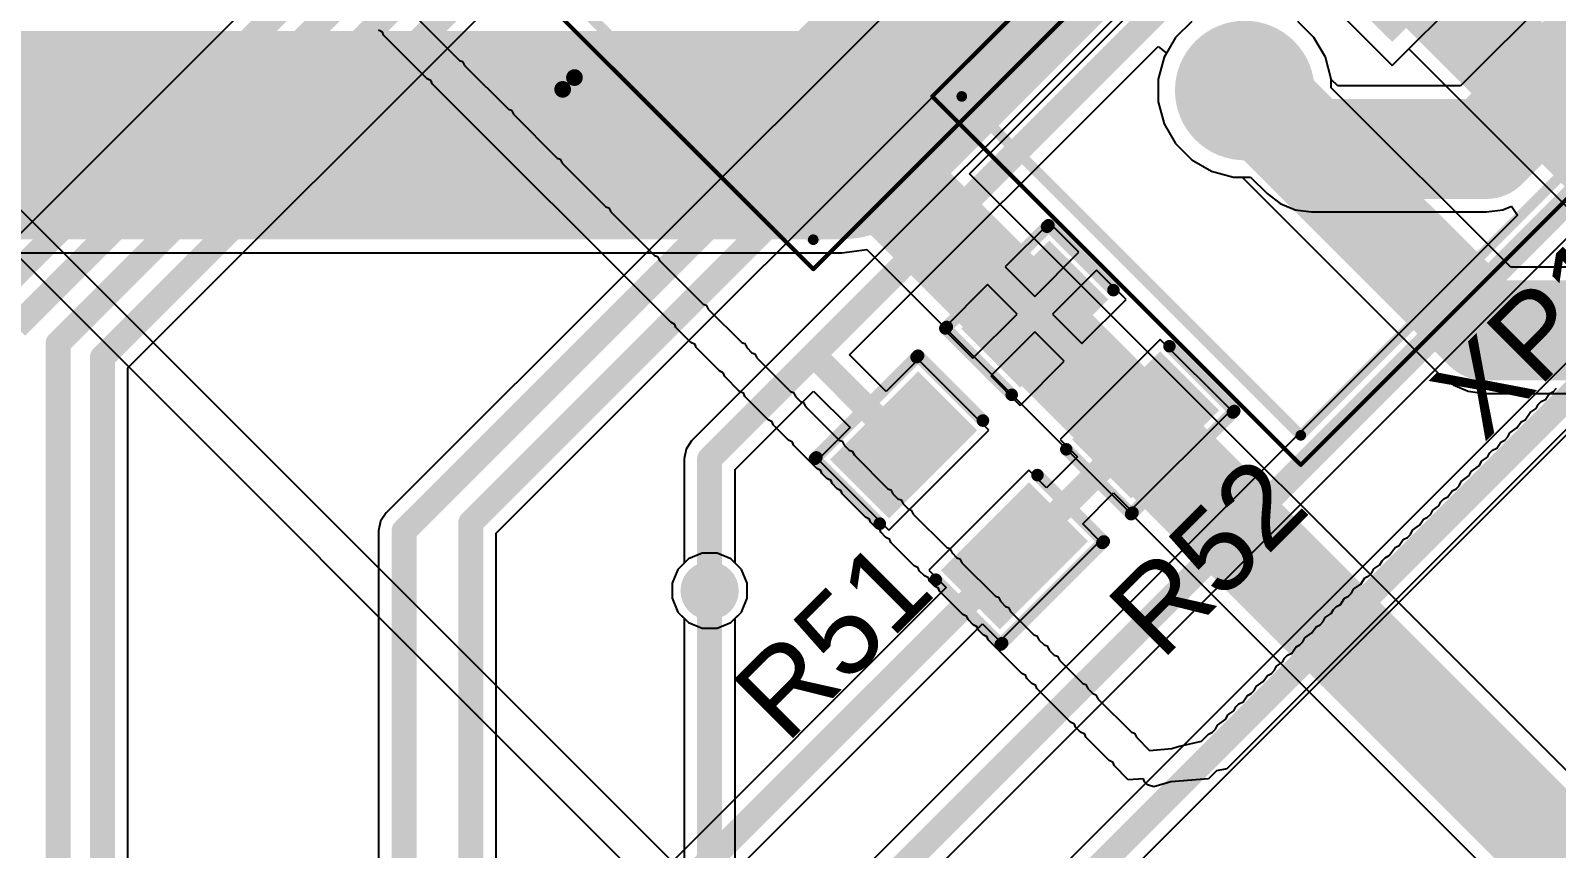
# Model space of a CAD drawing. Header units: millimetres. Extents: x 95 to 305, y 96 to 295.
# Drawn here: x 207.44 to 225.74, y 160.01 to 169.82 of the extents above; entities that cross this region are included whole.
import ezdxf

# ---------------------------------------------------------------- set-up
doc = ezdxf.new("R2010")
doc.units = ezdxf.units.MM
for name, color, linetype in [('BottomLayer', 5, 'Continuous'), ('BottomOverlay', 54, 'Continuous'), ('BottomSolder', 6, 'Continuous'), ('Mechanical13', 56, 'Continuous'), ('Mechanical15', 56, 'Continuous'), ('MultiLayer', 9, 'Continuous'), ('PadHoleLayer', 156, 'Continuous'), ('TopLayer', 1, 'Continuous'), ('TopOverlay', 2, 'Continuous'), ('TopPaste', 8, 'Continuous'), ('TopSolder', 216, 'Continuous'), ('ViaHoleLayer', 16, 'Continuous')]:
    doc.layers.add(name, color=color, linetype=linetype)
doc.styles.add('Arial', font='arial.ttf', dxfattribs={"height": 0.2})

# ---------------------------------------------------------------- blocks, each defined once
blk = doc.blocks.new('RES0805_30')
at = {"layer": 'TopLayer'}
for points in [[(-1.388, 0.678), (-0.488, 0.678), (-0.488, -0.719), (-1.388, -0.719)], [(0.492, 0.678), (1.392, 0.678), (1.392, -0.719), (0.492, -0.719)]]:
    blk.add_hatch(color=1, dxfattribs=at).paths.add_polyline_path(points)
at = {"layer": 'TopPaste'}
for points in [[(-1.388, 0.678), (-0.488, 0.678), (-0.488, -0.719), (-1.388, -0.719)], [(0.492, 0.678), (1.392, 0.678), (1.392, -0.719), (0.492, -0.719)]]:
    blk.add_hatch(color=8, dxfattribs=at).paths.add_polyline_path(points)
at = {"layer": 'TopSolder'}
for points in [[(-1.438, 0.728), (-0.438, 0.728), (-0.438, -0.769), (-1.438, -0.769)], [(0.442, 0.728), (1.442, 0.728), (1.442, -0.769), (0.442, -0.769)]]:
    blk.add_hatch(color=216, dxfattribs=at).paths.add_polyline_path(points)
at = {"layer": 'TopOverlay', "const_width": 0.15}
for points in [[(-0.475, 0.85), (-1.575, 0.85)], [(1.575, 0.85), (0.475, 0.85)], [(-1.575, 0.825), (-1.575, -0.875)], [(1.575, 0.825), (1.575, -0.875)], [(-0.45, -0.9), (-1.575, -0.9)], [(1.575, -0.9), (0.475, -0.9)]]:
    blk.add_lwpolyline(points, dxfattribs=at)
at = {"layer": 'TopOverlay', "const_width": 0.075}
for points in [[(-1.613, 0.85, 1), (-1.538, 0.85, 1)], [(-0.513, 0.85, 1), (-0.437, 0.85, 1)], [(0.437, 0.85, 1), (0.513, 0.85, 1)], [(1.538, 0.85, 1), (1.613, 0.85, 1)], [(-1.613, 0.825, 1), (-1.538, 0.825, 1)], [(1.538, 0.825, 1), (1.613, 0.825, 1)], [(-1.613, -0.875, 1), (-1.538, -0.875, 1)], [(-1.613, -0.9, 1), (-1.538, -0.9, 1)], [(-0.487, -0.9, 1), (-0.412, -0.9, 1)], [(0.437, -0.9, 1), (0.513, -0.9, 1)], [(1.538, -0.875, 1), (1.613, -0.875, 1)], [(1.538, -0.9, 1), (1.613, -0.9, 1)]]:
    blk.add_lwpolyline(points, format="xyb", close=True, dxfattribs=at)
blk = doc.blocks.new('JST_XH_2_35')
at = {"layer": 'BottomLayer'}
blk.add_hatch(color=5, dxfattribs=at).paths.add_polyline_path([(-2.038, 0.263), (-0.463, 0.263), (-0.463, -1.313), (-2.038, -1.313)])
h = blk.add_hatch(color=5, dxfattribs=at)
edge = h.paths.add_edge_path()
edge.add_arc((1.25, -0.525), 0.787, 0, 360)
at = {"layer": 'BottomSolder'}
blk.add_hatch(color=6, dxfattribs=at).paths.add_polyline_path([(-2.088, 0.313), (-0.413, 0.313), (-0.413, -1.363), (-2.088, -1.363)])
h = blk.add_hatch(color=6, dxfattribs=at)
edge = h.paths.add_edge_path()
edge.add_arc((1.25, -0.525), 0.837, 0, 360)
at = {"layer": 'MultiLayer'}
h = blk.add_hatch(color=9, dxfattribs=at)
edge = h.paths.add_edge_path()
edge.add_arc((1.25, -0.525), 0.787, 0, 360)
at = {"layer": 'PadHoleLayer'}
h = blk.add_hatch(color=156, dxfattribs=at)
edge = h.paths.add_edge_path()
edge.add_arc((-1.25, -0.525), 0.525, 0, 360)
h = blk.add_hatch(color=156, dxfattribs=at)
edge = h.paths.add_edge_path()
edge.add_arc((1.25, -0.525), 0.525, 0, 360)
at = {"layer": 'TopLayer'}
blk.add_hatch(color=1, dxfattribs=at).paths.add_polyline_path([(-2.038, 0.263), (-0.463, 0.263), (-0.463, -1.313), (-2.038, -1.313)])
h = blk.add_hatch(color=1, dxfattribs=at)
edge = h.paths.add_edge_path()
edge.add_arc((1.25, -0.525), 0.787, 0, 360)
at = {"layer": 'TopSolder'}
blk.add_hatch(color=216, dxfattribs=at).paths.add_polyline_path([(-2.088, 0.313), (-0.413, 0.313), (-0.413, -1.363), (-2.088, -1.363)])
h = blk.add_hatch(color=216, dxfattribs=at)
edge = h.paths.add_edge_path()
edge.add_arc((1.25, -0.525), 0.837, 0, 360)
at = {"layer": 'Mechanical13', "const_width": 0.127}
for points in [[(-3.7, -2.875), (-3.7, 2.875)], [(3.7, 2.875), (-3.7, 2.875)], [(3.7, -2.875), (3.7, 2.875)], [(3.7, -2.875), (-3.7, -2.875)]]:
    blk.add_lwpolyline(points, dxfattribs=at)
at = {"layer": 'Mechanical13'}
for points, const_width in [([(-3.732, 2.875, 1), (-3.668, 2.875, 1)], 0.0635), ([(-3.732, 2.875, 1), (-3.668, 2.875, 1)], 0.0635), ([(3.668, 2.875, 1), (3.732, 2.875, 1)], 0.0635), ([(3.668, 2.875, 1), (3.732, 2.875, 1)], 0.0635), ([(-4.35, -0.525, 1), (-4.55, -0.525, 1)], 0.2), ([(-4.6, -0.525, 1), (-4.5, -0.525, 1)], 0.1), ([(-4.4, -0.525, 1), (-4.3, -0.525, 1)], 0.1), ([(-3.732, -2.875, 1), (-3.668, -2.875, 1)], 0.0635), ([(-3.732, -2.875, 1), (-3.668, -2.875, 1)], 0.0635), ([(3.668, -2.875, 1), (3.732, -2.875, 1)], 0.0635), ([(3.668, -2.875, 1), (3.732, -2.875, 1)], 0.0635)]:
    blk.add_lwpolyline(points, format="xyb", close=True, dxfattribs=dict(at, const_width=const_width))
at = {"layer": 'Mechanical15', "const_width": 0.05}
for points in [[(-3.95, -3.125), (-3.95, 3.125)], [(3.95, 3.125), (-3.95, 3.125)], [(3.95, -3.125), (3.95, 3.125)], [(3.95, -3.125), (-3.95, -3.125)]]:
    blk.add_lwpolyline(points, dxfattribs=at)
at = {"layer": 'Mechanical15', "const_width": 0.025}
for points in [[(-3.963, 3.125, 1), (-3.938, 3.125, 1)], [(-3.963, 3.125, 1), (-3.938, 3.125, 1)], [(3.937, 3.125, 1), (3.962, 3.125, 1)], [(3.937, 3.125, 1), (3.962, 3.125, 1)], [(-3.963, -3.125, 1), (-3.938, -3.125, 1)], [(-3.963, -3.125, 1), (-3.938, -3.125, 1)], [(3.937, -3.125, 1), (3.962, -3.125, 1)], [(3.937, -3.125, 1), (3.962, -3.125, 1)]]:
    blk.add_lwpolyline(points, format="xyb", close=True, dxfattribs=at)
at = {"layer": 'TopOverlay', "const_width": 0.127}
for points in [[(-3.7, -2.875), (-3.7, 2.875)], [(3.7, 2.875), (-3.7, 2.875)], [(3.7, -2.875), (3.7, 2.875)], [(3.7, -2.875), (-3.7, -2.875)]]:
    blk.add_lwpolyline(points, dxfattribs=at)
at = {"layer": 'TopOverlay'}
for points, const_width in [([(-3.732, 2.875, 1), (-3.668, 2.875, 1)], 0.0635), ([(-3.732, 2.875, 1), (-3.668, 2.875, 1)], 0.0635), ([(3.668, 2.875, 1), (3.732, 2.875, 1)], 0.0635), ([(3.668, 2.875, 1), (3.732, 2.875, 1)], 0.0635), ([(-4.35, -0.525, 1), (-4.55, -0.525, 1)], 0.2), ([(-4.6, -0.525, 1), (-4.5, -0.525, 1)], 0.1), ([(-4.4, -0.525, 1), (-4.3, -0.525, 1)], 0.1), ([(-3.732, -2.875, 1), (-3.668, -2.875, 1)], 0.0635), ([(-3.732, -2.875, 1), (-3.668, -2.875, 1)], 0.0635), ([(3.668, -2.875, 1), (3.732, -2.875, 1)], 0.0635), ([(3.668, -2.875, 1), (3.732, -2.875, 1)], 0.0635)]:
    blk.add_lwpolyline(points, format="xyb", close=True, dxfattribs=dict(at, const_width=const_width))
blk = doc.blocks.new('JST_XH_8_B_49')
at = {"layer": 'BottomOverlay', "const_width": 0.127}
for points in [[(-11.2, 2.367), (-11.2, -3.383)], [(-11.2, -3.383), (11.2, -3.383)]]:
    blk.add_lwpolyline(points, dxfattribs=at)
at = {"layer": 'BottomOverlay'}
for points, const_width in [([(-11.85, 0.017, 1), (-12.05, 0.017, 1)], 0.2), ([(-12.1, 0.017, 1), (-12, 0.017, 1)], 0.1), ([(-11.9, 0.017, 1), (-11.8, 0.017, 1)], 0.1), ([(-11.232, -3.383, 1), (-11.168, -3.383, 1)], 0.0635), ([(-11.232, -3.383, 1), (-11.168, -3.383, 1)], 0.0635)]:
    blk.add_lwpolyline(points, format="xyb", close=True, dxfattribs=dict(at, const_width=const_width))
at = {"layer": 'Mechanical13', "const_width": 0.127}
for points in [[(-11.2, 2.367), (-11.2, -3.383)], [(-11.2, -3.383), (11.2, -3.383)]]:
    blk.add_lwpolyline(points, dxfattribs=at)
at = {"layer": 'Mechanical13'}
for points, const_width in [([(-11.85, 0.017, 1), (-12.05, 0.017, 1)], 0.2), ([(-12.1, 0.017, 1), (-12, 0.017, 1)], 0.1), ([(-11.9, 0.017, 1), (-11.8, 0.017, 1)], 0.1), ([(-11.232, -3.383, 1), (-11.168, -3.383, 1)], 0.0635), ([(-11.232, -3.383, 1), (-11.168, -3.383, 1)], 0.0635)]:
    blk.add_lwpolyline(points, format="xyb", close=True, dxfattribs=dict(at, const_width=const_width))
at = {"layer": 'Mechanical15', "const_width": 0.05}
for points in [[(-11.45, 2.617), (-11.45, -3.633)], [(-11.45, -3.633), (11.45, -3.633)]]:
    blk.add_lwpolyline(points, dxfattribs=at)
at = {"layer": 'Mechanical15', "const_width": 0.025}
blk.add_lwpolyline([(-11.462, -3.633, 1), (-11.438, -3.633, 1)], format="xyb", close=True, dxfattribs=at)
blk.add_lwpolyline([(-11.462, -3.633, 1), (-11.438, -3.633, 1)], format="xyb", close=True, dxfattribs=at)
blk = doc.blocks.new('RES0805_96')
at = {"layer": 'TopLayer'}
for points in [[(-1.388, 0.678), (-0.488, 0.678), (-0.488, -0.719), (-1.388, -0.719)], [(0.492, 0.678), (1.392, 0.678), (1.392, -0.719), (0.492, -0.719)]]:
    blk.add_hatch(color=1, dxfattribs=at).paths.add_polyline_path(points)
at = {"layer": 'TopPaste'}
for points in [[(-1.388, 0.678), (-0.488, 0.678), (-0.488, -0.719), (-1.388, -0.719)], [(0.492, 0.678), (1.392, 0.678), (1.392, -0.719), (0.492, -0.719)]]:
    blk.add_hatch(color=8, dxfattribs=at).paths.add_polyline_path(points)
at = {"layer": 'TopSolder'}
for points in [[(-1.438, 0.728), (-0.438, 0.728), (-0.438, -0.769), (-1.438, -0.769)], [(0.442, 0.728), (1.442, 0.728), (1.442, -0.769), (0.442, -0.769)]]:
    blk.add_hatch(color=216, dxfattribs=at).paths.add_polyline_path(points)
at = {"layer": 'TopOverlay', "const_width": 0.15}
for points in [[(-1.575, 0.85), (-0.475, 0.85)], [(0.475, 0.85), (1.575, 0.85)], [(-1.575, -0.875), (-1.575, 0.825)], [(1.575, -0.875), (1.575, 0.825)], [(-1.575, -0.9), (-0.45, -0.9)], [(0.475, -0.9), (1.575, -0.9)]]:
    blk.add_lwpolyline(points, dxfattribs=at)
at = {"layer": 'TopOverlay', "const_width": 0.075}
for points in [[(-1.613, 0.85, 1), (-1.538, 0.85, 1)], [(-0.512, 0.85, 1), (-0.437, 0.85, 1)], [(0.438, 0.85, 1), (0.513, 0.85, 1)], [(1.538, 0.85, 1), (1.613, 0.85, 1)], [(-1.613, 0.825, 1), (-1.538, 0.825, 1)], [(1.538, 0.825, 1), (1.613, 0.825, 1)], [(-1.613, -0.875, 1), (-1.538, -0.875, 1)], [(-1.613, -0.9, 1), (-1.538, -0.9, 1)], [(-0.487, -0.9, 1), (-0.412, -0.9, 1)], [(0.438, -0.9, 1), (0.513, -0.9, 1)], [(1.538, -0.875, 1), (1.613, -0.875, 1)], [(1.538, -0.9, 1), (1.613, -0.9, 1)]]:
    blk.add_lwpolyline(points, format="xyb", close=True, dxfattribs=at)

msp = doc.modelspace()

# ---------------------------------------------------------------- hatches: boundary and pattern name
at = {"layer": 'BottomLayer'}
h = msp.add_hatch(color=5, dxfattribs=at)
edge = h.paths.add_edge_path()
edge.add_arc((215.582, 163.1), 0.3, 0, 360)
at = {"layer": 'BottomSolder'}
h = msp.add_hatch(color=6, dxfattribs=at)
edge = h.paths.add_edge_path()
edge.add_arc((215.582, 163.1), 0.35, 0, 360)
at = {"layer": 'TopLayer'}
h = msp.add_hatch(color=1, dxfattribs=at)
edge = h.paths.add_edge_path()
edge.add_arc((215.582, 163.1), 0.3, 0, 360)
at = {"layer": 'TopSolder'}
h = msp.add_hatch(color=216, dxfattribs=at)
edge = h.paths.add_edge_path()
edge.add_arc((215.582, 163.1), 0.35, 0, 360)
at = {"layer": 'ViaHoleLayer'}
h = msp.add_hatch(color=16, dxfattribs=at)
edge = h.paths.add_edge_path()
edge.add_arc((215.582, 163.1), 0.15, 0, 360)

# ---------------------------------------------------------------- linework, layer by layer
at = {"layer": 'BottomLayer'}
for p, q in [((218.699, 168.102), (231.898, 181.302)), ((222.301, 170.868), (223.768, 169.401)), ((221.363, 169.93), (221.17, 169.737)), ((222.83, 169.737), (222.637, 169.93)), ((221.17, 169.737), (221.033, 169.5)), ((222.967, 169.5), (222.83, 169.737)), ((221.033, 169.5), (220.963, 169.237)), ((223.037, 169.237), (222.967, 169.5)), ((223.768, 169.401), (223.966, 169.599)), ((223.966, 169.599), (226.458, 167.107)), ((220.963, 169.237), (220.963, 168.963)), ((223.037, 169.132), (223.037, 169.237)), ((225.189, 166.98), (223.037, 169.132)), ((220.963, 168.963), (221.033, 168.7)), ((221.033, 168.7), (221.17, 168.463)), ((221.17, 168.463), (221.363, 168.27)), ((221.363, 168.27), (221.6, 168.133)), ((227.992, 158.81), (218.699, 168.102)), ((221.6, 168.133), (221.863, 168.063)), ((221.863, 168.063), (221.968, 168.063)), ((221.968, 168.063), (224.341, 165.689)), ((201.387, 167.154), (217.166, 167.154)), ((217.166, 167.154), (217.468, 167.194)), ((217.468, 167.194), (227.144, 157.518)), ((226.433, 166.98), (225.189, 166.98)), ((224.341, 165.689), (224.341, 165.689)), ((224.341, 165.689), (224.498, 165.569)), ((224.498, 165.569), (224.68, 165.493)), ((224.68, 165.493), (224.876, 165.468)), ((224.876, 165.468), (233.14, 165.468)), ((215.327, 163.482), (215.2, 163.355)), ((215.492, 163.55), (215.327, 163.482)), ((215.671, 163.55), (215.492, 163.55)), ((215.836, 163.482), (215.671, 163.55)), ((215.963, 163.355), (215.836, 163.482)), ((215.2, 163.355), (215.132, 163.19)), ((216.032, 163.19), (215.963, 163.355)), ((215.132, 163.19), (215.132, 163.011)), ((216.032, 163.011), (216.032, 163.19)), ((215.132, 163.011), (215.2, 162.845)), ((215.963, 162.845), (216.032, 163.011)), ((215.2, 162.845), (215.276, 162.77)), ((215.276, 162.77), (215.276, 158.203)), ((215.887, 162.77), (215.963, 162.845)), ((215.887, 150.382), (215.887, 162.77))]:
    msp.add_line(p, q, dxfattribs=at)
for points, const_width in [([(217.166, 168.566), (230.9, 182.3)], 2.5), ([(223.768, 170.868), (227.007, 167.628)], 1.2), ([(188.866, 168.566), (217.166, 168.566)], 2.5), ([(222, 169.1), (224.876, 166.224)], 1.2), ([(217.166, 168.566), (227.679, 158.053)], 1.2), ([(224.876, 166.224), (233.454, 166.224)], 1.2), ([(215.582, 150.382), (215.582, 163.1)], 0.3)]:
    msp.add_lwpolyline(points, dxfattribs=dict(at, const_width=const_width))
for points, const_width in [([(216.541, 168.566, 1), (217.791, 168.566, 1)], 1.25), ([(216.541, 168.566, 1), (217.791, 168.566, 1)], 1.25), ([(221.7, 169.1, 1), (222.3, 169.1, 1)], 0.6), ([(216.866, 168.566, 1), (217.466, 168.566, 1)], 0.6), ([(224.576, 166.224, 1), (225.176, 166.224, 1)], 0.6), ([(224.576, 166.224, 1), (225.176, 166.224, 1)], 0.6), ([(215.507, 163.1, 1), (215.657, 163.1, 1)], 0.15)]:
    msp.add_lwpolyline(points, format="xyb", close=True, dxfattribs=dict(at, const_width=const_width))
at = {"layer": 'BottomOverlay'}
for p, q in [((238.274, 177.455), (221.784, 160.965)), ((201.485, 173.5), (217.914, 157.071)), ((217.634, 156.767), (201.314, 173.086)), ((212.06, 169.983), (212.584, 169.46)), ((211.659, 169.8), (211.61, 169.825)), ((211.671, 169.764), (211.659, 169.8)), ((212.194, 169.241), (211.671, 169.764)), ((212.584, 169.46), (212.62, 169.447)), ((212.62, 169.447), (212.644, 169.399)), ((212.644, 169.399), (213.168, 168.875)), ((212.243, 169.216), (212.194, 169.241)), ((212.255, 169.18), (212.243, 169.216)), ((215.115, 166.32), (212.255, 169.18)), ((213.168, 168.875), (213.204, 168.863)), ((213.204, 168.863), (213.229, 168.815)), ((213.229, 168.815), (213.752, 168.291)), ((213.752, 168.291), (213.788, 168.279)), ((213.788, 168.279), (213.813, 168.23)), ((213.813, 168.23), (214.336, 167.707)), ((214.336, 167.707), (214.372, 167.695)), ((214.372, 167.695), (214.397, 167.646)), ((214.397, 167.646), (214.92, 167.123)), ((214.92, 167.123), (214.957, 167.111)), ((214.957, 167.111), (214.981, 167.062)), ((214.981, 167.062), (215.504, 166.539)), ((215.504, 166.539), (215.541, 166.527)), ((215.541, 166.527), (215.565, 166.478)), ((215.565, 166.478), (215.967, 166.076)), ((215.164, 166.295), (215.115, 166.32)), ((215.176, 166.259), (215.164, 166.295)), ((215.358, 166.076), (215.176, 166.259)), ((215.407, 166.052), (215.358, 166.076)), ((215.419, 166.016), (215.407, 166.052)), ((215.699, 165.736), (215.419, 166.016)), ((215.967, 166.076), (216.003, 166.064)), ((216.003, 166.064), (216.028, 166.016)), ((216.028, 166.016), (216.088, 165.955)), ((216.088, 165.955), (216.125, 165.943)), ((216.125, 165.943), (216.149, 165.894)), ((216.149, 165.894), (216.551, 165.492)), ((215.748, 165.711), (215.699, 165.736)), ((215.76, 165.675), (215.748, 165.711)), ((215.942, 165.492), (215.76, 165.675)), ((215.991, 165.468), (215.942, 165.492)), ((216.003, 165.431), (215.991, 165.468)), ((216.551, 165.492), (216.587, 165.48)), ((216.587, 165.48), (216.612, 165.431)), ((225.605, 165.395), (225.654, 165.468)), ((225.654, 165.468), (225.703, 165.492)), ((225.703, 165.492), (225.739, 165.529)), ((216.283, 165.151), (216.003, 165.431)), ((216.612, 165.431), (216.673, 165.371)), ((216.673, 165.371), (216.709, 165.358)), ((216.709, 165.358), (216.733, 165.31)), ((216.733, 165.31), (217.135, 164.908)), ((225.423, 165.237), (225.496, 165.285)), ((225.496, 165.285), (225.52, 165.334)), ((225.52, 165.334), (225.556, 165.371)), ((225.556, 165.371), (225.605, 165.395)), ((216.332, 165.127), (216.283, 165.151)), ((216.344, 165.091), (216.332, 165.127)), ((216.527, 164.908), (216.344, 165.091)), ((225.264, 165.054), (225.313, 165.127)), ((225.313, 165.127), (225.362, 165.151)), ((225.362, 165.151), (225.423, 165.237)), ((216.575, 164.884), (216.527, 164.908)), ((217.135, 164.908), (217.172, 164.896)), ((217.172, 164.896), (217.196, 164.847)), ((225.07, 164.884), (225.118, 164.908)), ((225.118, 164.908), (225.155, 164.945)), ((225.155, 164.945), (225.179, 164.993)), ((225.179, 164.993), (225.264, 165.054)), ((216.587, 164.847), (216.575, 164.884)), ((216.867, 164.567), (216.587, 164.847)), ((217.196, 164.847), (217.257, 164.786)), ((217.257, 164.786), (217.293, 164.774)), ((217.293, 164.774), (217.318, 164.726)), ((217.318, 164.726), (217.719, 164.324)), ((224.911, 164.701), (224.936, 164.75)), ((224.936, 164.75), (224.972, 164.786)), ((224.972, 164.786), (225.021, 164.811)), ((225.021, 164.811), (225.07, 164.884)), ((216.916, 164.543), (216.867, 164.567)), ((216.928, 164.506), (216.916, 164.543)), ((224.692, 164.482), (224.717, 164.531)), ((224.717, 164.531), (224.814, 164.604)), ((224.814, 164.604), (224.838, 164.653)), ((224.838, 164.653), (224.911, 164.701)), ((216.989, 164.446), (216.928, 164.506)), ((217.038, 164.421), (216.989, 164.446)), ((217.05, 164.385), (217.038, 164.421)), ((217.111, 164.324), (217.05, 164.385)), ((224.534, 164.324), (224.571, 164.36)), ((224.571, 164.36), (224.595, 164.409)), ((224.595, 164.409), (224.692, 164.482)), ((217.159, 164.3), (217.111, 164.324)), ((217.172, 164.263), (217.159, 164.3)), ((217.451, 163.983), (217.172, 164.263)), ((217.719, 164.324), (217.756, 164.312)), ((217.756, 164.312), (217.78, 164.263)), ((217.78, 164.263), (217.841, 164.202)), ((217.841, 164.202), (217.877, 164.19)), ((217.877, 164.19), (217.902, 164.141)), ((224.327, 164.117), (224.352, 164.166)), ((224.352, 164.166), (224.388, 164.202)), ((224.388, 164.202), (224.437, 164.227)), ((224.437, 164.227), (224.486, 164.3)), ((224.486, 164.3), (224.534, 164.324)), ((217.5, 163.959), (217.451, 163.983)), ((217.902, 164.141), (217.963, 164.081)), ((217.963, 164.081), (217.999, 164.068)), ((217.999, 164.068), (218.023, 164.02)), ((218.023, 164.02), (218.425, 163.618)), ((224.145, 163.959), (224.193, 163.983)), ((224.193, 163.983), (224.23, 164.02)), ((224.23, 164.02), (224.254, 164.068)), ((224.254, 164.068), (224.327, 164.117)), ((217.512, 163.922), (217.5, 163.959)), ((217.573, 163.861), (217.512, 163.922)), ((217.622, 163.837), (217.573, 163.861)), ((217.634, 163.801), (217.622, 163.837)), ((217.695, 163.74), (217.634, 163.801)), ((223.987, 163.776), (224.011, 163.825)), ((224.011, 163.825), (224.096, 163.886)), ((224.096, 163.886), (224.145, 163.959)), ((217.744, 163.715), (217.695, 163.74)), ((217.756, 163.679), (217.744, 163.715)), ((218.036, 163.399), (217.756, 163.679)), ((218.425, 163.618), (218.462, 163.606)), ((223.731, 163.521), (223.804, 163.618)), ((223.804, 163.618), (223.853, 163.642)), ((223.853, 163.642), (223.901, 163.715)), ((223.901, 163.715), (223.95, 163.74)), ((223.95, 163.74), (223.987, 163.776)), ((218.462, 163.606), (218.486, 163.557)), ((218.486, 163.557), (218.547, 163.496)), ((218.547, 163.496), (218.583, 163.484)), ((218.583, 163.484), (218.608, 163.436)), ((218.608, 163.436), (219.009, 163.034)), ((223.621, 163.411), (223.646, 163.46)), ((223.646, 163.46), (223.682, 163.496)), ((223.682, 163.496), (223.731, 163.521)), ((218.084, 163.375), (218.036, 163.399)), ((218.096, 163.338), (218.084, 163.375)), ((218.157, 163.277), (218.096, 163.338)), ((218.206, 163.253), (218.157, 163.277)), ((218.218, 163.216), (218.206, 163.253)), ((223.39, 163.18), (223.439, 163.253)), ((223.439, 163.253), (223.488, 163.277)), ((223.488, 163.277), (223.524, 163.314)), ((223.524, 163.314), (223.548, 163.363)), ((223.548, 163.363), (223.621, 163.411)), ((218.279, 163.156), (218.218, 163.216)), ((218.328, 163.131), (218.279, 163.156)), ((218.34, 163.095), (218.328, 163.131)), ((218.62, 162.815), (218.34, 163.095)), ((223.244, 163.034), (223.281, 163.07)), ((223.281, 163.07), (223.305, 163.119)), ((223.305, 163.119), (223.39, 163.18)), ((219.009, 163.034), (219.046, 163.022)), ((219.046, 163.022), (219.07, 162.973)), ((219.07, 162.973), (219.131, 162.912)), ((219.131, 162.912), (219.167, 162.9)), ((219.167, 162.9), (219.192, 162.851)), ((223.062, 162.876), (223.098, 162.912)), ((223.098, 162.912), (223.147, 162.937)), ((223.147, 162.937), (223.196, 163.01)), ((223.196, 163.01), (223.244, 163.034)), ((218.668, 162.791), (218.62, 162.815)), ((218.681, 162.754), (218.668, 162.791)), ((218.741, 162.693), (218.681, 162.754)), ((219.192, 162.851), (219.472, 162.571)), ((222.903, 162.693), (222.94, 162.73)), ((222.94, 162.73), (222.964, 162.778)), ((222.964, 162.778), (223.037, 162.827)), ((223.037, 162.827), (223.062, 162.876)), ((218.79, 162.669), (218.741, 162.693)), ((218.802, 162.632), (218.79, 162.669)), ((218.863, 162.571), (218.802, 162.632)), ((218.912, 162.547), (218.863, 162.571)), ((218.924, 162.511), (218.912, 162.547)), ((219.472, 162.571), (219.508, 162.559)), ((219.508, 162.559), (219.532, 162.511)), ((222.697, 162.486), (222.721, 162.535)), ((222.721, 162.535), (222.806, 162.596)), ((222.806, 162.596), (222.855, 162.669)), ((222.855, 162.669), (222.903, 162.693)), ((219.326, 162.109), (218.924, 162.511)), ((219.532, 162.511), (219.593, 162.45)), ((219.593, 162.45), (219.63, 162.438)), ((219.63, 162.438), (219.654, 162.389)), ((219.654, 162.389), (219.715, 162.328)), ((222.514, 162.328), (222.563, 162.352)), ((222.563, 162.352), (222.611, 162.425)), ((222.611, 162.425), (222.66, 162.45)), ((222.66, 162.45), (222.697, 162.486)), ((219.715, 162.328), (219.752, 162.316)), ((219.752, 162.316), (219.776, 162.267)), ((219.776, 162.267), (220.056, 161.987)), ((222.356, 162.146), (222.38, 162.194)), ((222.38, 162.194), (222.453, 162.243)), ((222.453, 162.243), (222.478, 162.292)), ((222.478, 162.292), (222.514, 162.328)), ((219.374, 162.085), (219.326, 162.109)), ((219.386, 162.048), (219.374, 162.085)), ((219.447, 161.987), (219.386, 162.048)), ((219.496, 161.963), (219.447, 161.987)), ((219.508, 161.926), (219.496, 161.963)), ((220.056, 161.987), (220.092, 161.975)), ((220.092, 161.975), (220.117, 161.926)), ((222.137, 161.951), (222.222, 162.012)), ((222.222, 162.012), (222.271, 162.085)), ((222.271, 162.085), (222.319, 162.109)), ((222.319, 162.109), (222.356, 162.146)), ((219.91, 161.525), (219.508, 161.926)), ((220.117, 161.926), (220.177, 161.866)), ((220.177, 161.866), (220.214, 161.853)), ((220.214, 161.853), (220.238, 161.805)), ((220.238, 161.805), (220.64, 161.403)), ((221.979, 161.768), (222.027, 161.841)), ((222.027, 161.841), (222.076, 161.866)), ((222.076, 161.866), (222.112, 161.902)), ((222.112, 161.902), (222.137, 161.951)), ((221.772, 161.561), (221.796, 161.61)), ((221.796, 161.61), (221.869, 161.659)), ((221.869, 161.659), (221.893, 161.707)), ((221.893, 161.707), (221.93, 161.744)), ((221.93, 161.744), (221.979, 161.768)), ((219.958, 161.501), (219.91, 161.525)), ((219.971, 161.464), (219.958, 161.501)), ((220.031, 161.403), (219.971, 161.464)), ((221.613, 161.403), (221.65, 161.44)), ((221.65, 161.44), (221.674, 161.488)), ((221.674, 161.488), (221.772, 161.561)), ((220.08, 161.379), (220.031, 161.403)), ((220.092, 161.342), (220.08, 161.379)), ((220.372, 161.062), (220.092, 161.342)), ((220.64, 161.403), (220.676, 161.391)), ((220.676, 161.391), (220.701, 161.342)), ((220.701, 161.342), (220.859, 161.184)), ((221.127, 161.208), (221.2, 161.233)), ((221.2, 161.233), (221.48, 161.294)), ((221.48, 161.294), (221.565, 161.379)), ((221.565, 161.379), (221.613, 161.403)), ((220.421, 161.038), (220.372, 161.062)), ((220.859, 161.184), (221.127, 161.208)), ((220.433, 161.002), (220.421, 161.038)), ((220.603, 160.831), (220.433, 161.002)), ((221.662, 160.941), (221.565, 160.843)), ((221.784, 160.965), (221.662, 160.941)), ((220.786, 160.843), (220.603, 160.831)), ((220.798, 160.807), (220.786, 160.843)), ((220.835, 160.77), (220.798, 160.807)), ((220.908, 160.746), (220.835, 160.77)), ((221.115, 160.807), (220.908, 160.746)), ((221.565, 160.843), (221.115, 160.807))]:
    msp.add_line(p, q, dxfattribs=at)
at = {"layer": 'TopLayer'}
for p, q in [((240.894, 180.872), (214.735, 154.712)), ((215.167, 154.279), (241.416, 180.529)), ((216.016, 157.484), (238.816, 180.284)), ((229.951, 179.484), (216.612, 166.145)), ((218.666, 178.735), (206.601, 166.67)), ((213.023, 163.79), (226.976, 177.743)), ((224.686, 177.018), (211.701, 164.033)), ((208.606, 165.773), (215.527, 172.694)), ((226.565, 171.135), (224.587, 169.156)), ((222.34, 170.828), (223.768, 169.401)), ((223.768, 169.401), (225.235, 170.868)), ((222.83, 169.737), (222.637, 169.93)), ((222.967, 169.5), (222.83, 169.737)), ((217.261, 165.929), (220.96, 169.627)), ((220.96, 169.627), (221.061, 169.549)), ((221.033, 169.5), (220.963, 169.237)), ((221.061, 169.549), (221.033, 169.5)), ((223.037, 169.237), (222.967, 169.5)), ((220.963, 169.237), (220.963, 168.963)), ((223.037, 169.234), (223.037, 169.237)), ((223.115, 169.156), (223.037, 169.234)), ((224.587, 169.156), (223.115, 169.156)), ((220.963, 168.963), (221.033, 168.7)), ((221.033, 168.7), (221.17, 168.463)), ((221.17, 168.463), (221.363, 168.27)), ((221.363, 168.27), (221.6, 168.133)), ((221.6, 168.133), (221.863, 168.063)), ((221.863, 168.063), (222.069, 168.063)), ((222.069, 168.063), (222.267, 167.865)), ((222.267, 167.865), (222.423, 167.745)), ((222.423, 167.745), (222.606, 167.669)), ((222.606, 167.669), (222.801, 167.644)), ((222.801, 167.644), (224.9, 167.644)), ((224.9, 167.644), (225.096, 167.669)), ((225.096, 167.669), (225.2, 167.713)), ((225.2, 167.713), (225.272, 167.605)), ((225.272, 167.605), (215.673, 158.006)), ((219.658, 167.513), (219.128, 166.984)), ((220.011, 167.16), (219.658, 167.513)), ((219.482, 166.63), (220.011, 167.16)), ((219.128, 166.984), (219.482, 166.63)), ((220.223, 166.947), (219.694, 166.418)), ((220.577, 166.594), (220.223, 166.947)), ((218.916, 166.772), (218.387, 166.242)), ((219.27, 166.418), (218.916, 166.772)), ((220.047, 166.065), (220.577, 166.594)), ((218.74, 165.889), (219.27, 166.418)), ((219.694, 166.418), (220.047, 166.065)), ((218.387, 166.242), (218.74, 165.889)), ((219.482, 166.206), (218.953, 165.677)), ((219.835, 165.853), (219.482, 166.206)), ((216.612, 166.145), (215.365, 164.898)), ((216.612, 166.145), (216.612, 166.145)), ((220.987, 166.113), (219.787, 164.913)), ((221.835, 165.265), (220.987, 166.113)), ((217.699, 165.49), (217.261, 165.929)), ((218.083, 165.874), (217.699, 165.49)), ((218.932, 165.026), (218.083, 165.874)), ((219.306, 165.323), (219.835, 165.853)), ((208.606, 154.607), (208.606, 165.773)), ((218.953, 165.677), (219.306, 165.323)), ((215.887, 164.555), (216.829, 165.496)), ((216.829, 165.496), (217.267, 165.058)), ((220.635, 164.065), (221.835, 165.265)), ((215.365, 164.898), (215.299, 164.799)), ((217.267, 165.058), (216.883, 164.674)), ((217.732, 163.826), (218.932, 165.026)), ((219.787, 164.913), (219.995, 164.705)), ((215.299, 164.799), (215.276, 164.682)), ((215.276, 164.682), (215.276, 164.682)), ((215.276, 164.682), (215.276, 163.431)), ((215.887, 163.431), (215.887, 164.555)), ((216.883, 164.674), (217.732, 163.826)), ((219.412, 164.545), (218.212, 163.345)), ((219.623, 164.334), (219.412, 164.545)), ((219.995, 164.705), (219.623, 164.334)), ((220.056, 163.901), (220.427, 164.273)), ((220.427, 164.273), (220.635, 164.065)), ((211.701, 164.033), (211.635, 163.934)), ((211.635, 163.934), (211.611, 163.817)), ((211.611, 163.817), (211.611, 163.817)), ((211.611, 163.817), (211.611, 154.593)), ((220.261, 163.696), (220.056, 163.901)), ((213.023, 154.613), (213.023, 163.79)), ((219.061, 162.496), (220.261, 163.696)), ((215.276, 163.431), (215.2, 163.355)), ((215.963, 163.355), (215.887, 163.431)), ((215.2, 163.355), (215.132, 163.19)), ((216.032, 163.19), (215.963, 163.355)), ((218.212, 163.345), (218.42, 163.137)), ((218.42, 163.137), (213.401, 158.117)), ((215.132, 163.19), (215.132, 163.011)), ((216.032, 163.011), (216.032, 163.19)), ((215.132, 163.011), (215.2, 162.845)), ((215.963, 162.845), (216.032, 163.011)), ((213.923, 157.774), (218.853, 162.704)), ((215.2, 162.845), (215.327, 162.719)), ((215.327, 162.719), (215.492, 162.65)), ((215.671, 162.65), (215.836, 162.719)), ((215.836, 162.719), (215.963, 162.845)), ((218.853, 162.704), (219.061, 162.496)), ((215.492, 162.65), (215.671, 162.65))]:
    msp.add_line(p, q, dxfattribs=at)
for points, const_width in [([(214.717, 154.262), (241.2, 180.745)], 0.3), ([(215.8, 157.7), (238.6, 180.5)], 0.3), ([(216.829, 165.929), (230.168, 179.268)], 0.3), ([(206.817, 166.454), (218.882, 178.519)], 0.3), ([(212.717, 163.917), (226.759, 177.959)], 0.3), ([(211.917, 163.817), (224.992, 176.892)], 0.3), ([(207.267, 166.267), (217.751, 176.751)], 0.3), ([(207.767, 166.067), (216.683, 174.983)], 0.3), ([(208.3, 165.9), (215.4, 173)], 0.3), ([(224.9, 168.4), (227.1, 170.6)], 1.2), ([(222, 169.1), (222.101, 169.1)], 1.2), ([(222.101, 169.1), (222.801, 168.4)], 1.2), ([(222.801, 168.4), (224.9, 168.4)], 1.2), ([(207.767, 154.781), (207.767, 166.067)], 0.3), ([(208.3, 154.607), (208.3, 165.9)], 0.3), ([(215.582, 164.682), (216.829, 165.929)], 0.3), ([(216.829, 165.929), (217.907, 164.85)], 0.3), ([(219.243, 163.521), (220.811, 165.089)], 0.3), ([(215.582, 163.1), (215.582, 164.682)], 0.3), ([(212.717, 154.262), (212.717, 163.917)], 0.3), ([(211.917, 154.262), (211.917, 163.817)], 0.3), ([(213.617, 157.901), (219.237, 163.521)], 0.3), ([(219.237, 163.521), (219.237, 163.521)], 0.3), ([(219.237, 163.521), (219.243, 163.521)], 0.3)]:
    msp.add_lwpolyline(points, dxfattribs=dict(at, const_width=const_width))
for points, const_width in [([(221.7, 169.1, 1), (222.3, 169.1, 1)], 0.6), ([(221.801, 169.1, 1), (222.401, 169.1, 1)], 0.6), ([(221.801, 169.1, 1), (222.401, 169.1, 1)], 0.6), ([(222.501, 168.4, 1), (223.101, 168.4, 1)], 0.6), ([(222.501, 168.4, 1), (223.101, 168.4, 1)], 0.6), ([(224.6, 168.4, 1), (225.2, 168.4, 1)], 0.6), ([(224.6, 168.4, 1), (225.2, 168.4, 1)], 0.6), ([(207.692, 166.067, 1), (207.842, 166.067, 1)], 0.15), ([(207.692, 166.067, 1), (207.842, 166.067, 1)], 0.15), ([(208.225, 165.9, 1), (208.375, 165.9, 1)], 0.15), ([(208.225, 165.9, 1), (208.375, 165.9, 1)], 0.15), ([(216.754, 165.929, 1), (216.904, 165.929, 1)], 0.15), ([(216.754, 165.929, 1), (216.904, 165.929, 1)], 0.15), ([(216.754, 165.929, 1), (216.904, 165.929, 1)], 0.15), ([(220.736, 165.089, 1), (220.886, 165.089, 1)], 0.15), ([(217.832, 164.85, 1), (217.982, 164.85, 1)], 0.15), ([(215.507, 164.682, 1), (215.657, 164.682, 1)], 0.15), ([(215.507, 164.682, 1), (215.657, 164.682, 1)], 0.15), ([(212.642, 163.917, 1), (212.792, 163.917, 1)], 0.15), ([(212.642, 163.917, 1), (212.792, 163.917, 1)], 0.15), ([(211.842, 163.817, 1), (211.992, 163.817, 1)], 0.15), ([(211.842, 163.817, 1), (211.992, 163.817, 1)], 0.15), ([(219.162, 163.521, 1), (219.312, 163.521, 1)], 0.15), ([(219.162, 163.521, 1), (219.312, 163.521, 1)], 0.15), ([(219.162, 163.521, 1), (219.312, 163.521, 1)], 0.15), ([(219.162, 163.521, 1), (219.312, 163.521, 1)], 0.15), ([(219.168, 163.521, 1), (219.318, 163.521, 1)], 0.15), ([(219.168, 163.521, 1), (219.318, 163.521, 1)], 0.15), ([(215.507, 163.1, 1), (215.657, 163.1, 1)], 0.15)]:
    msp.add_lwpolyline(points, format="xyb", close=True, dxfattribs=dict(at, const_width=const_width))

# ---------------------------------------------------------------- block references
for name, p, rotation in [('JST_XH_8_B_49', (222.352, 177.623), 45), ('JST_XH_2_35', (223.255, 169.613), 225), ('RES0805_96', (220.159, 165.769), 315), ('RES0805_30', (218.559, 164.169), 135)]:
    msp.add_blockref(name, p, dxfattribs=dict(rotation=rotation))

# ---------------------------------------------------------------- texts
at = {"layer": 'TopOverlay', "style": 'Arial'}
for s, p in [('XP18', (224.868, 164.868)), ('R52', (221, 162.25)), ('R51', (216.5, 161.25))]:
    msp.add_text(s, height=1, rotation=45, dxfattribs=at).set_placement(p)

doc.saveas('drawing.dxf')
